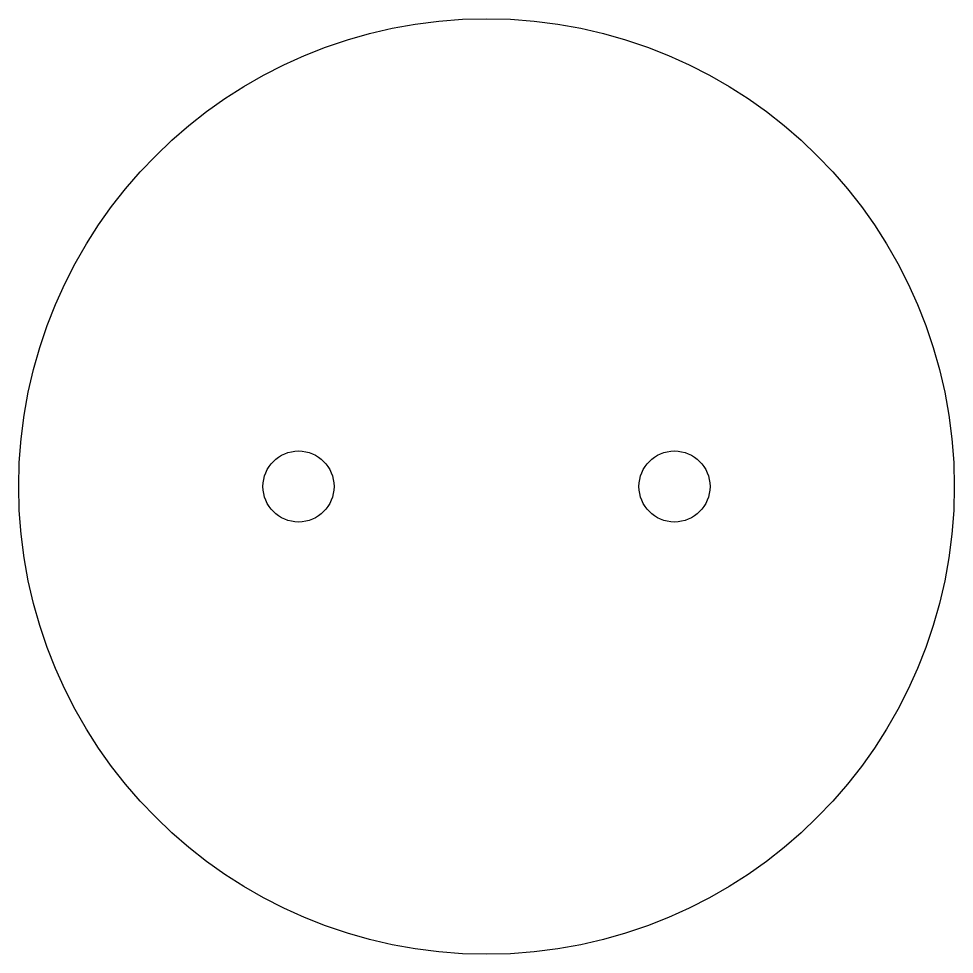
# Model space of a CAD drawing. Header units: millimetres. Extents: x -21.4 to 21.4, y -21.4 to 21.4.
import ezdxf

# ---------------------------------------------------------------- set-up
doc = ezdxf.new("R2010")
doc.units = ezdxf.units.MM

msp = doc.modelspace()

# ---------------------------------------------------------------- linework, layer by layer
at = {"color": 7, "linetype": 'Continuous'}
for centre, radius in [((0, 0), 21.4), ((-8.6, 0), 1.625), ((8.6, 0), 1.625)]:
    msp.add_circle(centre, radius, dxfattribs=at)

doc.saveas('drawing.dxf')
